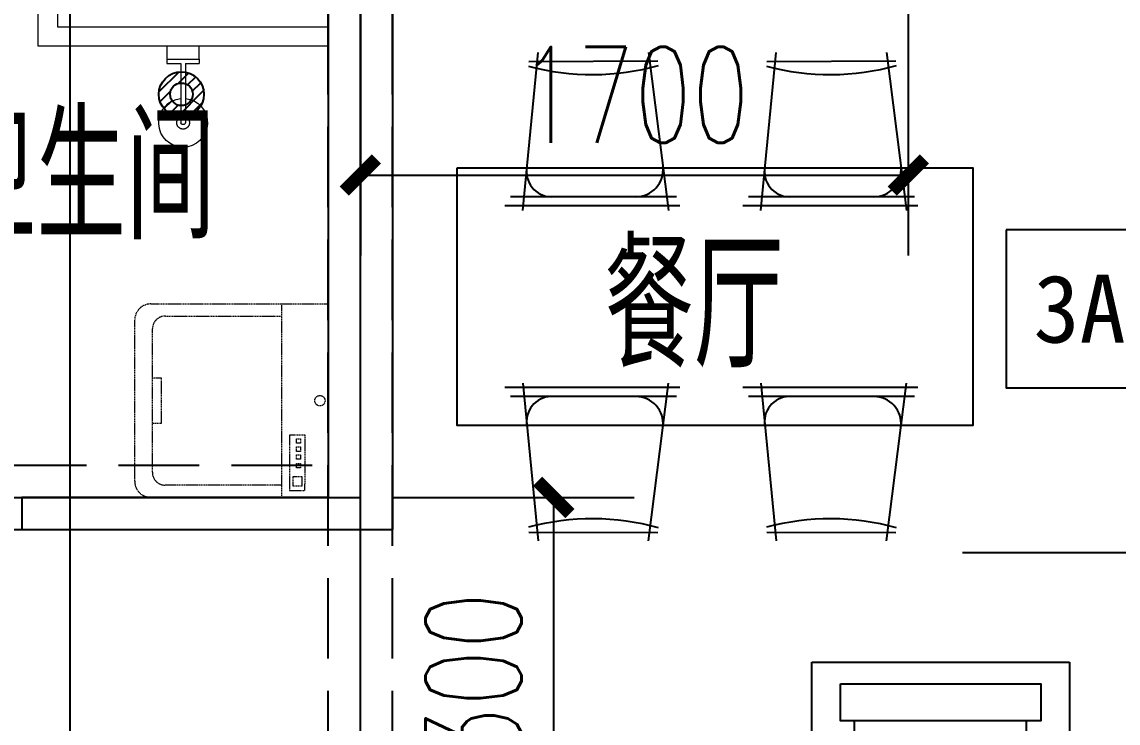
# Model space of a CAD drawing. Header units: millimetres. Extents: x 815519 to 890079, y 147095 to 251022.
# Drawn here: x 841369 to 844770, y 157595 to 159770 of the extents above; entities that cross this region are included whole.
import ezdxf

# ---------------------------------------------------------------- set-up
doc = ezdxf.new("R2010")
doc.units = ezdxf.units.MM
doc.header["$LTSCALE"] = 1000
for name, pattern in [('__DASH', [0.35, 0.25, -0.1]), ('DASH', [0.35, 0.25, -0.1]), ('DOTE', [61.468, 50.8, -5.08, 0.508, -5.08])]:
    doc.linetypes.add(name, pattern=pattern)
doc.layers.get('Defpoints').update_dxf_attribs({"color": 1})
for name, color, linetype in [('DIM_ELEV', 3, 'Continuous'), ('EQUIP_地漏', 7, 'Continuous'), ('EVTR', 52, 'Continuous'), ('PUB_DIM', 3, 'Continuous'), ('PUB_TEXT', 7, 'Continuous'), ('text', 7, 'Continuous'), ('WALL', 2, 'Continuous'), ('家具', 47, 'Continuous'), ('梁虚线', 134, 'DASH'), ('看线', 163, 'Continuous')]:
    doc.layers.add(name, color=color, linetype=linetype)
doc.layers.add('DOTE', color=1, linetype='DOTE', plot=False)
for name, color, linetype, lineweight in [('FF-洁具', 32, 'Continuous', 0), ('FF-活动家具', 33, 'Continuous', 0), ('厨卫', 154, 'Continuous', 0)]:
    doc.layers.add(name, color=color, linetype=linetype, lineweight=lineweight)
doc.styles.add('_TCH_DIM_T3', font='SIMPLEX.shx', dxfattribs={"width": 0.7, "bigfont": 'GBCBIG.shx'})
doc.styles.add('_TCH_LABEL', font='COMPLEX', dxfattribs={"bigfont": 'GBCBIG'})
doc.styles.add('黑体', font='simhei.ttf', dxfattribs={"width": 0.7})
doc.dimstyles.new('_TCH_ARCH&&100', dxfattribs={"dimtxt": 297.5, "dimasz": 100, "dimexe": 250, "dimexo": 300, "dimgap": 100, "dimtad": 1, "dimdec": 0, "dimzin": 0, "dimdsep": 46, "dimtxsty": '_TCH_DIM_T3', "dimblk": 'ARCHTICK', "dimcen": 0.09, "dimclrt": 7, "dimazin": 2, "dimtfac": 1, "dimtdec": 0, "dimtix": 1, "dimtmove": 2, "dimatfit": 3, "dimfxl": 1, "dimtolj": 1, "dimtzin": 0, "dimarcsym": 0})

# ---------------------------------------------------------------- blocks, each defined once
blk = doc.blocks.new('_ArchTick')
at = {"color": 0, "linetype": 'ByBlock', "const_width": 0.4}
blk.add_lwpolyline([(-0.5, -0.5), (0.5, 0.5)], dxfattribs=at)
blk = doc.blocks.new('*D716')
at = {"layer": 'Defpoints', "color": 0, "transparency": 16777216}
for p in [(-347533.1, 352050), (-345833.1, 352050), (-345833.1, 351250)]:
    blk.add_point(p, dxfattribs=at)
at = {"layer": 'PUB_DIM', "color": 0, "lineweight": -2, "transparency": 16777216}
for p, q in [((-347533.1, 351750), (-347533.1, 351000)), ((-345833.1, 351750), (-345833.1, 351000)), ((-347533.1, 351250), (-345833.1, 351250))]:
    blk.add_line(p, q, dxfattribs=at)
at = {"layer": 'PUB_DIM', "color": 0, "lineweight": -2, "transparency": 16777216, "xscale": 100, "yscale": 100, "zscale": 100, "rotation": 180}
blk.add_blockref('_ArchTick', (-347533.1, 351250), dxfattribs=at)
at = {"layer": 'PUB_DIM', "color": 0, "lineweight": -2, "transparency": 16777216, "xscale": 100, "yscale": 100, "zscale": 100}
blk.add_blockref('_ArchTick', (-345833.1, 351250), dxfattribs=at)
at = {"layer": 'PUB_DIM', "color": 7, "transparency": 16777216, "insert": (-346683.1, 351498.7), "char_height": 297.5, "attachment_point": 5, "style": '_TCH_DIM_T3'}
blk.add_mtext('\\A1;1700', dxfattribs=at)
blk = doc.blocks.new('*D717')
at = {"layer": 'Defpoints', "color": 0, "transparency": 16777216}
for p in [(-347733.1, 350250), (-346933.1, 350250), (-347733.1, 348950)]:
    blk.add_point(p, dxfattribs=at)
at = {"layer": 'PUB_DIM', "color": 0, "lineweight": -2, "transparency": 16777216}
for p, q in [((-347433.1, 350250), (-346683.1, 350250)), ((-346933.1, 348950), (-346933.1, 350250)), ((-347433.1, 348950), (-346683.1, 348950))]:
    blk.add_line(p, q, dxfattribs=at)
at = {"layer": 'PUB_DIM', "color": 0, "lineweight": -2, "transparency": 16777216, "xscale": 100, "yscale": 100, "zscale": 100}
for p, rotation in [((-346933.1, 350250), 90), ((-346933.1, 348950), 270)]:
    blk.add_blockref('_ArchTick', p, dxfattribs=dict(at, rotation=rotation))
at = {"layer": 'PUB_DIM', "color": 7, "transparency": 16777216, "insert": (-347181.8, 349600), "char_height": 297.5, "attachment_point": 5, "rotation": 90, "style": '_TCH_DIM_T3'}
blk.add_mtext('\\A1;1300', dxfattribs=at)
blk = doc.blocks.new('3A户型-平面-反')
at = {"layer": 'WALL'}
for p, q in [((-115486.8, 130900), (-115486.8, 129200)), ((-115286.8, 130900), (-115286.8, 129100)), ((-115486.8, 129200), (-116436.8, 129200)), ((-116436.8, 129200), (-116436.8, 129100)), ((-116436.8, 129100), (-115286.8, 129100))]:
    blk.add_line(p, q, dxfattribs=at)
blk = doc.blocks.new('3A户型')
at = {"layer": 'text', "color": 6}
blk.add_lwpolyline([(173809.2, 391672.3), (173809.2, 390972.3), (175309.2, 390972.3), (175309.2, 391672.3), (173809.2, 391672.3)], dxfattribs=at)
at = {"layer": 'text', "color": 6, "style": '黑体'}
for s, p in [('户型', (174361.7, 391172.3)), ('3A', (173929.6, 391172.3))]:
    blk.add_text(s, height=300.42, dxfattribs=at).set_placement(p)
blk = doc.blocks.new('10#楼户型编号')
at = {"layer": 'EVTR', "xscale": 0.7, "yscale": 0.7, "zscale": 0.7}
blk.add_blockref('3A户型', (-467195.5, 136920.6), dxfattribs=at)
blk = doc.blocks.new('10#楼-房间功能')
at = {"layer": 'PUB_TEXT', "style": '_TCH_LABEL'}
for s, p in [('卫生间', (-348816.1, 411062.1)), ('餐厅', (-346776.2, 410662.9))]:
    blk.add_text(s, height=385.82, dxfattribs=at).set_placement(p)
blk = doc.blocks.new('2016062716132468')
at = {"layer": '家具'}
for p, q in [((-1078.9, 1025), (-1031.2, 1514.4)), ((-688.4, 1514.4), (-626.9, 1025)), ((-340.5, 1025), (-292.8, 1514.4)), ((50, 1514.4), (111.5, 1025)), ((-1059.4, 1487.2), (-659.7, 1489.1)), ((-321, 1487.2), (78.7, 1489.1)), ((-601.8, 1067.2), (-1116.9, 1067.2)), ((136.6, 1067.2), (-378.6, 1067.2)), ((-591.5, 1039.1), (-1134.3, 1039.1)), ((146.9, 1039.1), (-395.9, 1039.1)), ((-1078.9, 489.4), (-1031.2, 0)), ((-688.4, 0), (-626.9, 489.4)), ((-340.5, 489.4), (-292.8, 0)), ((50, 0), (111.5, 489.4)), ((-591.5, 475.3), (-1134.3, 475.3)), ((-601.8, 447.2), (-1116.9, 447.2)), ((146.9, 475.3), (-395.9, 475.3)), ((136.6, 447.2), (-378.6, 447.2)), ((-1059.4, 27.2), (-659.7, 25.3)), ((-321, 27.2), (78.7, 25.3))]:
    blk.add_line(p, q, dxfattribs=at)
blk.add_lwpolyline([(-1282.5, 1157.2), (317.5, 1157.2), (317.5, 357.2), (-1282.5, 357.2)], close=True, dxfattribs=at)
for centre, radius, start, end in [((-862.9, 2194.8), 748.8, 254.6721, 285.8904), ((-124.5, 2194.8), 748.8, 254.6721, 285.8904), ((-989.4, 1144.9), 77.7, 168.8467, 268.8205), ((-727.8, 1151.6), 84.4, 270, 5.7106), ((-251.1, 1144.9), 77.7, 168.8467, 268.8205), ((10.6, 1151.6), 84.4, 270, 5.7106), ((-989.4, 369.5), 77.7, 91.1795, 191.1533), ((-727.8, 362.8), 84.4, 354.2894, 90), ((-251.1, 369.5), 77.7, 91.1795, 191.1533), ((10.6, 362.8), 84.4, 354.2894, 90), ((-862.9, -680.4), 748.8, 74.1096, 105.3279), ((-124.5, -680.4), 748.8, 74.1096, 105.3279)]:
    blk.add_arc(centre, radius, start, end, dxfattribs=at)
blk = doc.blocks.new('Z$W@#1F9C1563')
at = {"linetype": 'Continuous', "lineweight": -3}
for p, q in [((2106, 3120), (2106, 3288.9)), ((2421, 3120), (1719.8, 3120)), ((1678.5, 3012.8), (1678.5, 3078.8)), ((2503.5, 802.5), (2503.5, 3037.5)), ((2312.3, 2971.5), (1719.8, 2971.5)), ((1678.5, 2930.3), (1678.5, 909.7)), ((2205, 2930.3), (2205, 909.7)), ((2353.5, 909.7), (2353.5, 2930.3)), ((1678.5, 2270.5), (2353.5, 2270.5)), ((1678.5, 1569.5), (2353.5, 1569.5)), ((2312.3, 868.5), (1719.8, 868.5)), ((1678.5, 827.3), (1678.5, 761.3)), ((570.3, 800), (1237, 800)), ((570.3, 733.3), (570.3, 800)), ((1237, 733.3), (1237, 800)), ((503.7, 733.3), (503.7, 0)), ((503.7, 733.3), (637, 733.3)), ((637, 733.3), (637, 182.2)), ((1170.3, 733.3), (1170.3, 182.2)), ((1303.7, 733.3), (1170.3, 733.3)), ((1303.7, 0), (1303.7, 733.3)), ((2421, 720), (1719.8, 720)), ((2106, 720), (2106, 619)), ((1978.5, 127.5), (1978.5, 510.5)), ((1787, 319), (2170.1, 319)), ((1303.7, 273.1), (1678.5, 273.1)), ((503.7, 0), (1303.7, 0))]:
    blk.add_line(p, q, dxfattribs=at)
blk.add_lwpolyline([(503.7, 273.1), (0, 273.1), (0, 3288.9), (0, 3288.9), (2106, 3288.9)], dxfattribs=at)
for points in [[(1278.5, 2420), (1278.5, 1420), (528.8, 1420), (528.8, 2420)], [(2278.5, 619), (1678.5, 619), (1678.5, 19), (2278.5, 19)], [(592.6, 66.7), (1214.8, 66.7), (1214.8, 182.2), (592.6, 182.2)]]:
    blk.add_lwpolyline(points, close=True, dxfattribs=at)
for radius in [153.6, 119.8]:
    blk.add_circle((1978.5, 319), radius, dxfattribs=at)
for centre, radius, start, end in [((1719.8, 3078.8), 41.2, 90, 180), ((2421, 3037.5), 82.5, 0, 90), ((1719.8, 3012.8), 41.2, 180, 270), ((1719.8, 2930.3), 41.2, 90, 180), ((2246.3, 2930.3), 41.2, 90, 180), ((2312.3, 2930.3), 41.2, 0, 90), ((903.7, 4982.5), 2589.8, 261.6773, 278.3227), ((-4039.5, 1920), 4595.6, 353.7539, 6.2461), ((5846.9, 1920), 4595.6, 173.7539, 186.2461), ((903.7, -1142.5), 2589.8, 81.6773, 98.3227), ((1719.8, 909.7), 41.2, 180, 270), ((2246.3, 909.7), 41.2, 180, 270), ((2312.3, 909.7), 41.2, 270, 0), ((1719.8, 827.3), 41.2, 90, 180), ((2421, 802.5), 82.5, 270, 0), ((1719.8, 761.3), 41.2, 180, 270)]:
    blk.add_arc(centre, radius, start, end, dxfattribs=at)
blk = doc.blocks.new('3A-左户家具')
at = {"layer": '家具', "extrusion": (0, 0, -1), "zscale": -1}
blk.add_blockref('2016062716132468', (512011, 386665.5), dxfattribs=at)
at = {"layer": '家具', "extrusion": (0, 0, -1), "xscale": -1, "zscale": -1, "rotation": 180}
blk.add_blockref('Z$W@#1F9C1563', (511325, 386288.9), dxfattribs=at)
blk = doc.blocks.new('$plan$00001623')
at = {"layer": 'FF-活动家具', "linetype": 'DASH', "ltscale": 0.015}
blk.add_line((-296.1, -144.7), (296.9, -144.7), dxfattribs=at)
blk.add_lwpolyline([(250, -600), (-250, -600, -0.414214), (-300, -550), (-300, 0), (300, 0), (300, -550, -0.414214)], format="xyb", close=True, dxfattribs=at)
for points in [[(278.4, -71.6), (107, -71.6), (107, -119.7), (278.4, -119.7)], [(118, -85.8), (131.7, -85.8), (131.7, -98.5), (118, -98.5)], [(143.5, -85.8), (157.2, -85.8), (157.2, -98.5), (143.5, -98.5)], [(168.1, -85.8), (181.7, -85.8), (181.7, -98.5), (168.1, -98.5)], [(194.5, -85.8), (208.1, -85.8), (208.1, -98.5), (194.5, -98.5)], [(235.9, -109.8), (264.2, -109.8), (264.2, -80.1), (235.9, -80.1)]]:
    blk.add_lwpolyline(points, close=True, dxfattribs=at)
blk.add_lwpolyline([(262.3, -144.7), (262.3, -505.1, -0.414214), (222.3, -545.1), (-222.3, -545.1, -0.414214), (-262.3, -505.1), (-262.3, -144.7)], format="xyb", dxfattribs=at)
blk.add_lwpolyline([(-71, -545.1), (-71, -517.5), (0, -517.5), (71, -517.5), (71, -545.1)], dxfattribs=at)
blk.add_circle((0, -25.5), 16, dxfattribs=at)
blk = doc.blocks.new('A$C4BA03DFC')
at = {"layer": 'FF-洁具', "color": 13, "linetype": '__DASH', "ltscale": 0.2}
blk.add_lwpolyline([(0, 25.5), (-40, 25.5), (-40, 125.5), (0, 125.5)], dxfattribs=at)
at = {"layer": 'FF-洁具', "linetype": 'DASH'}
for points in [[(0, 125.5), (0, 25.5)], [(0, 125.5), (14, 125.5)], [(14, 125.5), (14, 82.5)], [(14, 82.5), (198.3, 82.5)], [(14, 68.5), (14, 25.5)], [(14, 68.5), (198.3, 68.5)], [(0, 25.5), (14, 25.5)]]:
    blk.add_lwpolyline(points, dxfattribs=at)
at = {"layer": 'FF-洁具'}
blk.add_arc((197.7, 75.5), 75.7, 185.306, 174.694, dxfattribs=at)
at = {"layer": 'FF-洁具', "linetype": 'DASH'}
for centre, radius, start, end in [((197.7, 75.5), 19.8, 200.6725, 159.3275), ((196.1, 75.5), 7.33, 287.2381, 72.7619)]:
    blk.add_arc(centre, radius, start, end, dxfattribs=at)
blk = doc.blocks.new('3A-左户厨卫')
at = {"layer": '厨卫'}
blk.add_lwpolyline([(-462816.5, 436049.9), (-462816.5, 435809.9), (-463656.5, 435809.9), (-463656.5, 435749.9), (-462756.5, 435749.9), (-462756.5, 436049.9), (-462816.5, 436049.9)], dxfattribs=at)
at = {"layer": '厨卫', "extrusion": (0, 0, -1), "xscale": -1, "zscale": -1, "rotation": 90}
blk.add_blockref('A$C4BA03DFC', (463282, 435709.9), dxfattribs=at)
at = {"layer": '厨卫', "extrusion": (0, 0, -1), "zscale": -1, "rotation": 269.9758319121747}
blk.add_blockref('$plan$00001623', (463656.4, 434650), dxfattribs=at)
blk = doc.blocks.new('地漏2')
h = blk.add_hatch()
h.set_pattern_fill('LINE', color=13, scale=25, angle=225, style=0)
h.set_pattern_definition([(225, (0, 0), (16.83798023, -16.83798023), [])])
edge = h.paths.add_edge_path(flags=17)
edge.add_arc((4924704.2, -267187.3), 35, 0, 360)
edge = h.paths.add_edge_path()
edge.add_arc((4924704.2, -267187.3), 70, 0, 360)
at = {"color": 13}
blk.add_line((4924666.4, -267245.9), (4924665, -267244.6), dxfattribs=at)
for radius in [70, 35]:
    blk.add_circle((4924704.2, -267187.3), radius)
blk = doc.blocks.new('3-A-雨水-留洞')
at = {"layer": 'EQUIP_地漏', "rotation": 180}
blk.add_blockref('地漏2', (4375134.8, 421453.7), dxfattribs=at)
blk = doc.blocks.new('DAAB')
at = {"layer": '梁虚线', "ltscale": 1}
for p, q in [((234817.7, -676515.6), (234817.7, -673615.6)), ((235017.7, -676515.6), (235017.7, -673615.6)), ((232417.7, -675215.6), (234817.7, -675215.6)), ((232417.7, -675415.6), (234817.7, -675415.6))]:
    blk.add_line(p, q, dxfattribs=at)
blk = doc.blocks.new('10#标准层轴网')
at = {"layer": 'DOTE'}
for p, q in [((-348433.1, 342150), (-348433.1, 354950)), ((-347533.1, 342150), (-347533.1, 352050)), ((-359133.1, 350250), (-347533.1, 350250))]:
    blk.add_line(p, q, dxfattribs=at)
at = {"layer": 'PUB_DIM'}
for p1, p2, picture, middle in [((-347533.1, 352050), (-345833.1, 352050), '*D716', (-346683.1, 351498.7)), ((-347733.1, 348950), (-347733.1, 350250), '*D717', (-347181.8, 349600))]:
    dim = blk.add_aligned_dim(p1=p1, p2=p2, distance=-800, dimstyle='_TCH_ARCH&&100', dxfattribs=at)
    dim.commit()
    dim.dimension.update_dxf_attribs({"geometry": picture, "text_midpoint": middle})

msp = doc.modelspace()

# ---------------------------------------------------------------- linework, layer by layer
at = {"layer": 'DIM_ELEV'}
msp.add_line((845545.2, 158123.9), (844287.7, 158123.9), dxfattribs=at)

# ---------------------------------------------------------------- block references
msp.add_blockref('DAAB', (607501.9, 833611))
at = {"xscale": -1}
msp.add_blockref('3A-左户厨卫', (378663, -276054.6), dxfattribs=at)
at = {"layer": 'PUB_TEXT'}
msp.add_blockref('3A户型-平面-反', (957806.2, 29095.4), dxfattribs=at)
at = {"layer": '看线'}
for name, p in [('10#标准层轴网', (1189952.5, -191954.6)), ('10#楼-房间功能', (1189952.5, -251965.6)), ('10#楼户型编号', (1189952.5, -251965.6)), ('3-A-雨水-留洞', (1391433.6, -529095.1))]:
    msp.add_blockref(name, p, dxfattribs=at)
at = {"layer": '看线', "xscale": -1}
msp.add_blockref('3A-左户家具', (331991, -228504.6), dxfattribs=at)

doc.saveas('drawing.dxf')
